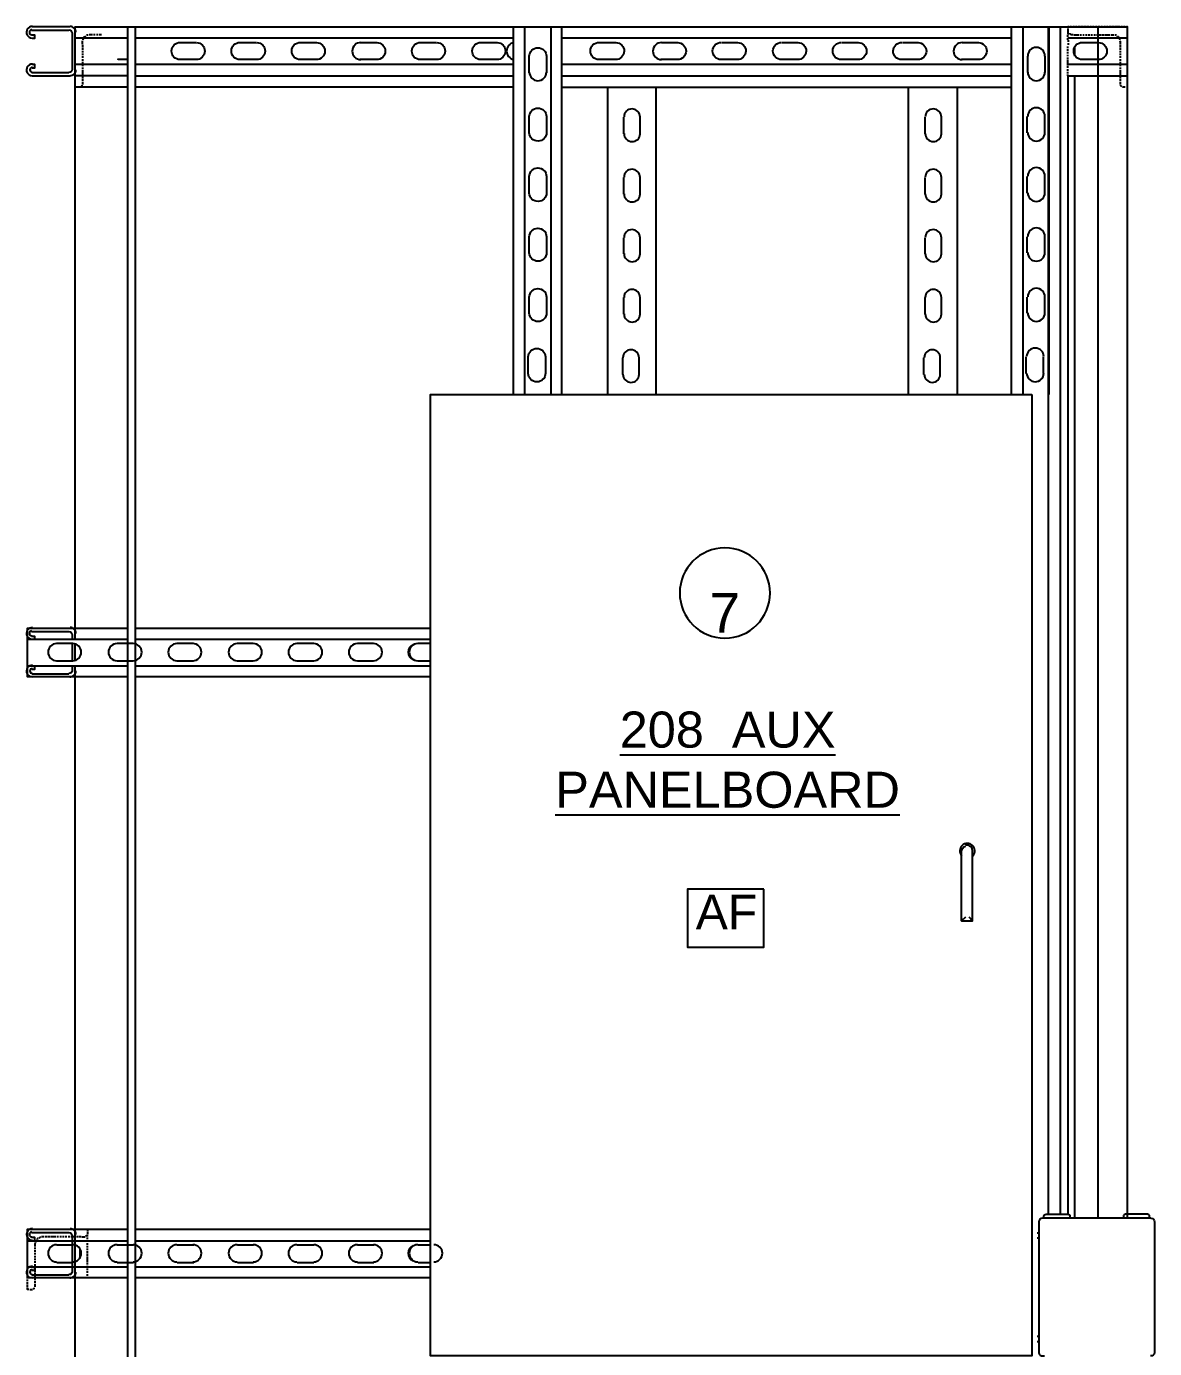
# Model space of a CAD drawing. Header units: feet. Extents: x -159 to 1687, y 0 to 1556.
# Drawn here: x 1392.94 to 1430.44, y 1042.83 to 1086.8 of the extents above; entities that cross this region are included whole.
import ezdxf
from ezdxf.enums import TextEntityAlignment as Align

# ---------------------------------------------------------------- set-up
doc = ezdxf.new("R2010")
doc.units = ezdxf.units.FT
doc.header["$MEASUREMENT"] = 0
for name, color, linetype in [('E-TEXT', 7, 'Continuous'), ('G-ANNO-TEXT', 1, 'Continuous'), ('PDF8_LP_OBJ-Hidden', 7, 'Continuous'), ('PDF8_LP_OBJ-Misc', 7, 'Continuous')]:
    doc.layers.add(name, color=color, linetype=linetype)
doc.styles.add('NEI-A', font='arial.ttf')

# ---------------------------------------------------------------- blocks, each defined once
blk = doc.blocks.new('CIRCTAG')
at = {"color": 0, "linetype": 'ByBlock', "lineweight": -2, "transparency": 16777216}
blk.add_circle((0, 0), 0.125, dxfattribs=at)
at = {"layer": 'E-TEXT', "color": 0, "transparency": 16777216, "style": 'NEI-A'}
blk.add_attdef('TAGNUMBER', text='', height=0.1, dxfattribs=at).set_placement((0, 0), align=Align.MIDDLE_CENTER)

msp = doc.modelspace()

# ---------------------------------------------------------------- linework, layer by layer
at = {"layer": 'PDF8_LP_OBJ-Hidden', "lineweight": 25}
msp.add_line((1394.96619, 1046.72338), (1394.96619, 1046.63133), dxfattribs=at)
for points in [[(1394.56448, 1086.72706), (1394.56448, 1086.78229), (1394.6013, 1086.78229)], [(1394.56448, 1086.63501), (1394.56448, 1086.70865)], [(1394.56448, 1086.54297), (1394.56448, 1086.6166)], [(1394.63812, 1086.78229), (1394.69335, 1086.78229)], [(1394.73017, 1086.78229), (1394.7854, 1086.78229)], [(1394.82221, 1086.78229), (1394.87744, 1086.78229)], [(1394.91426, 1086.78229), (1394.9879, 1086.78229)], [(1395.00631, 1086.78229), (1395.07995, 1086.78229)], [(1395.09836, 1086.78229), (1395.17199, 1086.78229)], [(1395.1904, 1086.78229), (1395.26404, 1086.78229)], [(1395.30086, 1086.78229), (1395.35609, 1086.78229)], [(1395.39291, 1086.78229), (1395.42973, 1086.78229)], [(1427.59099, 1086.78229), (1427.55417, 1086.78229), (1427.55417, 1086.72706)], [(1427.55417, 1086.70865), (1427.55417, 1086.54297)], [(1427.6094, 1086.54297), (1427.57258, 1086.57979), (1427.57258, 1086.5982)], [(1427.68304, 1086.78229), (1427.62781, 1086.78229)], [(1427.77509, 1086.78229), (1427.71986, 1086.78229)], [(1427.86713, 1086.78229), (1427.8119, 1086.78229)], [(1427.97759, 1086.78229), (1427.90395, 1086.78229)], [(1428.06964, 1086.78229), (1427.996, 1086.78229)], [(1428.16168, 1086.78229), (1428.08805, 1086.78229)], [(1428.25373, 1086.78229), (1428.18009, 1086.78229)], [(1428.34578, 1086.78229), (1428.29055, 1086.78229)], [(1428.43782, 1086.78229), (1428.3826, 1086.78229)], [(1428.52987, 1086.78229), (1428.47464, 1086.78229)], [(1428.62192, 1086.78229), (1428.56669, 1086.78229)], [(1428.71397, 1086.78229), (1428.65874, 1086.78229)], [(1428.80601, 1086.78229), (1428.75078, 1086.78229)], [(1428.89806, 1086.78229), (1428.84283, 1086.78229)], [(1429.00852, 1086.78229), (1428.93488, 1086.78229)], [(1429.10056, 1086.78229), (1429.02693, 1086.78229)], [(1429.19261, 1086.78229), (1429.11897, 1086.78229)], [(1429.28466, 1086.78229), (1429.21102, 1086.78229)], [(1429.37671, 1086.78229), (1429.32148, 1086.78229)], [(1429.46875, 1086.78229), (1429.41352, 1086.78229)], [(1429.54239, 1086.72706), (1429.54239, 1086.78229), (1429.50557, 1086.78229)], [(1429.54239, 1086.63501), (1429.54239, 1086.70865)], [(1429.54239, 1086.54297), (1429.54239, 1086.6166)], [(1394.56448, 1086.45092), (1394.56448, 1086.52456)], [(1394.56448, 1086.35887), (1394.56448, 1086.4141)], [(1394.56448, 1086.26683), (1394.56448, 1086.32205)], [(1394.56448, 1086.17478), (1394.56448, 1086.23001)], [(1394.8038, 1086.2116), (1394.8038, 1086.32205)], [(1394.8038, 1086.19319), (1394.8038, 1086.11955)], [(1394.82221, 1086.35887), (1394.84062, 1086.4141)], [(1394.85903, 1086.43251), (1394.85903, 1086.45092), (1394.89585, 1086.46933), (1394.91426, 1086.48774)], [(1394.93267, 1086.50615), (1394.96949, 1086.52456), (1394.9879, 1086.52456)], [(1395.13517, 1086.52456), (1395.02472, 1086.52456)], [(1395.22722, 1086.52456), (1395.17199, 1086.52456)], [(1395.31927, 1086.52456), (1395.26404, 1086.52456)], [(1395.42973, 1086.52456), (1395.35609, 1086.52456)], [(1427.55417, 1086.45092), (1427.55417, 1086.52456)], [(1427.55417, 1086.35887), (1427.55417, 1086.4141)], [(1427.58075, 1086.28523), (1427.58075, 1086.34046)], [(1427.58075, 1086.19319), (1427.58075, 1086.24841)], [(1427.73827, 1086.52456), (1427.66463, 1086.52456), (1427.64622, 1086.54297), (1427.62781, 1086.54297)], [(1427.75668, 1086.52456), (1427.83031, 1086.52456)], [(1427.84872, 1086.52456), (1427.92236, 1086.52456)], [(1427.95918, 1086.52456), (1428.01441, 1086.52456)], [(1428.05123, 1086.52456), (1428.10645, 1086.52456)], [(1428.14327, 1086.52456), (1428.1985, 1086.52456)], [(1428.23532, 1086.52456), (1428.29055, 1086.52456)], [(1428.32737, 1086.52456), (1428.3826, 1086.52456)], [(1428.41942, 1086.52456), (1428.47464, 1086.52456)], [(1428.51146, 1086.52456), (1428.56669, 1086.52456)], [(1428.60351, 1086.52456), (1428.67715, 1086.52456)], [(1428.69556, 1086.52456), (1428.76919, 1086.52456)], [(1428.7876, 1086.52456), (1428.86124, 1086.52456)], [(1428.87965, 1086.52456), (1428.95329, 1086.52456)], [(1428.99011, 1086.52456), (1429.08215, 1086.52456)], [(1429.11897, 1086.52456), (1429.13738, 1086.52456), (1429.1742, 1086.50615)], [(1429.19261, 1086.48774), (1429.21102, 1086.46933), (1429.24784, 1086.43251)], [(1429.26625, 1086.4141), (1429.28466, 1086.35887)], [(1429.28466, 1086.32205), (1429.30307, 1086.28523), (1429.30307, 1086.2116)], [(1429.30307, 1086.19319), (1429.30307, 1086.11955)], [(1429.54239, 1086.45092), (1429.54239, 1086.52456)], [(1429.54239, 1086.35887), (1429.54239, 1086.4141)], [(1429.54239, 1086.26683), (1429.54239, 1086.32205)], [(1429.54239, 1086.17478), (1429.54239, 1086.23001)], [(1394.56448, 1086.08273), (1394.56448, 1086.13796)], [(1394.56448, 1085.99068), (1394.56448, 1086.04591)], [(1394.56448, 1085.89864), (1394.56448, 1085.95387)], [(1394.56448, 1085.80659), (1394.56448, 1085.86182)], [(1394.56448, 1085.69613), (1394.56448, 1085.76977)], [(1394.8038, 1086.10114), (1394.8038, 1086.0275)], [(1394.8038, 1085.99068), (1394.8038, 1085.93546)], [(1394.8038, 1085.89864), (1394.8038, 1085.84341)], [(1394.8038, 1085.80659), (1394.8038, 1085.75136)], [(1394.8038, 1085.71454), (1394.8038, 1085.65931)], [(1427.55417, 1086.08273), (1427.55417, 1086.13796)], [(1427.55417, 1085.99068), (1427.55417, 1086.04591)], [(1427.55417, 1085.89864), (1427.55417, 1085.95387)], [(1427.55417, 1085.80659), (1427.55417, 1085.86182)], [(1427.55417, 1085.69613), (1427.55417, 1085.76977)], [(1429.30307, 1086.10114), (1429.30307, 1086.0275)], [(1429.30307, 1085.99068), (1429.30307, 1085.93546)], [(1429.30307, 1085.89864), (1429.30307, 1085.84341)], [(1429.30307, 1085.80659), (1429.30307, 1085.75136)], [(1429.30307, 1085.71454), (1429.30307, 1085.65931)], [(1429.54239, 1086.08273), (1429.54239, 1086.13796)], [(1429.54239, 1085.99068), (1429.54239, 1086.04591)], [(1429.54239, 1085.89864), (1429.54239, 1085.95387)], [(1429.54239, 1085.80659), (1429.54239, 1085.86182)], [(1429.54239, 1085.69613), (1429.54239, 1085.76977)], [(1394.56448, 1085.60409), (1394.56448, 1085.67772)], [(1394.56448, 1085.51204), (1394.56448, 1085.58568)], [(1394.56448, 1085.41999), (1394.56448, 1085.49363)], [(1394.56448, 1085.32794), (1394.56448, 1085.38317)], [(1394.56448, 1085.2359), (1394.56448, 1085.29113)], [(1394.8038, 1085.6225), (1394.8038, 1085.56727)], [(1394.8038, 1085.53045), (1394.8038, 1085.47522)], [(1394.8038, 1085.4384), (1394.8038, 1085.38317)], [(1394.8038, 1085.34635), (1394.8038, 1085.27272)], [(1427.55417, 1085.60409), (1427.55417, 1085.67772)], [(1427.55417, 1085.51204), (1427.55417, 1085.58568)], [(1427.55417, 1085.41999), (1427.55417, 1085.49363)], [(1427.55417, 1085.32794), (1427.55417, 1085.38317)], [(1427.55417, 1085.2359), (1427.55417, 1085.29113)], [(1429.30307, 1085.6225), (1429.30307, 1085.56727)], [(1429.30307, 1085.53045), (1429.30307, 1085.47522)], [(1429.30307, 1085.4384), (1429.30307, 1085.38317)], [(1429.30307, 1085.34635), (1429.30307, 1085.27272)], [(1429.54239, 1085.60409), (1429.54239, 1085.67772)], [(1429.54239, 1085.51204), (1429.54239, 1085.58568)], [(1429.54239, 1085.41999), (1429.54239, 1085.49363)], [(1429.54239, 1085.32794), (1429.54239, 1085.38317)], [(1429.54239, 1085.2359), (1429.54239, 1085.29113)], [(1394.56448, 1085.14385), (1394.56448, 1085.19908)], [(1394.56448, 1085.0518), (1394.56448, 1085.10703)], [(1394.56448, 1084.95976), (1394.56448, 1085.01498)], [(1394.56448, 1084.86771), (1394.56448, 1084.92294)], [(1394.7854, 1084.8493), (1394.7854, 1084.83089), (1394.76699, 1084.81248), (1394.74858, 1084.79407)], [(1394.8038, 1085.25431), (1394.8038, 1085.18067)], [(1394.8038, 1085.16226), (1394.8038, 1085.08862)], [(1394.8038, 1085.07021), (1394.8038, 1084.99658)], [(1394.8038, 1084.95976), (1394.8038, 1084.86771)], [(1427.55417, 1085.16226), (1427.55417, 1085.19908)], [(1429.30307, 1085.25431), (1429.30307, 1085.18067)], [(1429.30307, 1085.16226), (1429.30307, 1085.08862)], [(1429.30307, 1085.07021), (1429.30307, 1084.99658)], [(1429.30307, 1084.95976), (1429.30307, 1084.86771)], [(1429.3583, 1084.79407), (1429.32148, 1084.83089), (1429.32148, 1084.8493)], [(1429.54239, 1085.14385), (1429.54239, 1085.19908)], [(1429.54239, 1085.0518), (1429.54239, 1085.10703)], [(1429.54239, 1084.95976), (1429.54239, 1085.01498)], [(1429.54239, 1084.86771), (1429.54239, 1084.92294)], [(1394.6013, 1084.77566), (1394.56448, 1084.77566), (1394.56448, 1084.83089)], [(1394.71176, 1084.79407), (1394.71176, 1084.77566), (1394.63812, 1084.77566)], [(1429.46875, 1084.77566), (1429.39511, 1084.77566), (1429.37671, 1084.79407)], [(1429.50557, 1084.77566), (1429.54239, 1084.77566), (1429.54239, 1084.83089)], [(1392.97797, 1046.74179), (1392.97797, 1046.79702), (1393.01479, 1046.79702)], [(1392.97797, 1046.64974), (1392.97797, 1046.72338)], [(1392.97797, 1046.5577), (1392.97797, 1046.61292)], [(1393.05161, 1046.79702), (1393.10683, 1046.79702)], [(1393.14365, 1046.79702), (1393.19888, 1046.79702)], [(1393.2357, 1046.79702), (1393.30934, 1046.79702)], [(1393.32775, 1046.79702), (1393.40138, 1046.79702)], [(1393.41979, 1046.79702), (1393.49343, 1046.79702)], [(1393.51184, 1046.79702), (1393.58548, 1046.79702)], [(1393.6223, 1046.79702), (1393.67753, 1046.79702)], [(1393.71434, 1046.79702), (1393.76957, 1046.79702)], [(1393.80639, 1046.79702), (1393.86162, 1046.79702)], [(1393.89844, 1046.79702), (1393.95367, 1046.79702)], [(1393.99049, 1046.79702), (1394.04571, 1046.79702)], [(1394.08253, 1046.79702), (1394.13776, 1046.79702)], [(1394.17458, 1046.79702), (1394.22981, 1046.79702)], [(1394.26663, 1046.79702), (1394.34027, 1046.79702)], [(1394.35867, 1046.79702), (1394.43231, 1046.79702)], [(1394.45072, 1046.79702), (1394.52436, 1046.79702)], [(1394.54277, 1046.79702), (1394.61641, 1046.79702)], [(1394.65323, 1046.79702), (1394.70845, 1046.79702)], [(1394.74527, 1046.79702), (1394.8005, 1046.79702)], [(1394.83732, 1046.79702), (1394.89255, 1046.79702)], [(1394.91096, 1046.5577), (1394.92937, 1046.5761), (1394.94778, 1046.59451)], [(1394.92937, 1046.79702), (1394.96619, 1046.79702), (1394.96619, 1046.74179)], [(1394.96619, 1046.5577), (1394.96619, 1046.61292)], [(1392.97797, 1046.46565), (1392.97797, 1046.52088)], [(1392.97797, 1046.3736), (1392.97797, 1046.42883)], [(1392.97797, 1046.28155), (1392.97797, 1046.33678)], [(1392.97797, 1046.18951), (1392.97797, 1046.24474)], [(1392.97797, 1046.09746), (1392.97797, 1046.15269)], [(1393.2357, 1046.33678), (1393.21729, 1046.29996), (1393.21729, 1046.22633)], [(1393.21729, 1046.18951), (1393.21729, 1046.13428)], [(1393.25411, 1046.42883), (1393.25411, 1046.41042), (1393.2357, 1046.3736), (1393.2357, 1046.35519)], [(1393.32775, 1046.48406), (1393.30934, 1046.48406), (1393.29093, 1046.44724), (1393.27252, 1046.44724)], [(1393.40138, 1046.53929), (1393.38297, 1046.52088), (1393.34616, 1046.50247)], [(1393.53025, 1046.53929), (1393.4382, 1046.53929)], [(1393.64071, 1046.53929), (1393.56707, 1046.53929)], [(1393.73275, 1046.53929), (1393.65912, 1046.53929)], [(1393.8248, 1046.53929), (1393.75116, 1046.53929)], [(1393.91685, 1046.53929), (1393.84321, 1046.53929)], [(1394.0089, 1046.53929), (1393.95367, 1046.53929)], [(1394.10094, 1046.53929), (1394.04571, 1046.53929)], [(1394.19299, 1046.53929), (1394.13776, 1046.53929)], [(1394.28504, 1046.53929), (1394.22981, 1046.53929)], [(1394.37708, 1046.53929), (1394.32186, 1046.53929)], [(1394.46913, 1046.53929), (1394.4139, 1046.53929)], [(1394.56118, 1046.53929), (1394.50595, 1046.53929)], [(1394.67163, 1046.53929), (1394.598, 1046.53929)], [(1394.76368, 1046.53929), (1394.69004, 1046.53929)], [(1394.78209, 1046.53929), (1394.89255, 1046.53929)], [(1394.96619, 1046.46565), (1394.96619, 1046.52088)], [(1394.96619, 1046.3736), (1394.96619, 1046.42883)], [(1394.96619, 1046.28155), (1394.96619, 1046.33678)], [(1394.96619, 1046.18951), (1394.96619, 1046.24474)], [(1394.96619, 1046.09746), (1394.96619, 1046.15269)], [(1392.97797, 1045.987), (1392.97797, 1046.06064)], [(1392.97797, 1045.89496), (1392.97797, 1045.96859)], [(1392.97797, 1045.80291), (1392.97797, 1045.87655)], [(1392.97797, 1045.71086), (1392.97797, 1045.7845)], [(1393.21729, 1046.09746), (1393.21729, 1046.04223)], [(1393.21729, 1046.00541), (1393.21729, 1045.95018)], [(1393.21729, 1045.91337), (1393.21729, 1045.85814)], [(1393.21729, 1045.82132), (1393.21729, 1045.76609)], [(1393.21729, 1045.72927), (1393.21729, 1045.67404)], [(1394.96619, 1045.987), (1394.96619, 1046.06064)], [(1394.96619, 1045.89496), (1394.96619, 1045.96859)], [(1394.96619, 1045.80291), (1394.96619, 1045.87655)], [(1394.96619, 1045.71086), (1394.96619, 1045.7845)], [(1392.97797, 1045.61881), (1392.97797, 1045.69245)], [(1392.97797, 1045.52677), (1392.97797, 1045.582)], [(1392.97797, 1045.43472), (1392.97797, 1045.48995)], [(1392.97797, 1045.34267), (1392.97797, 1045.3979)], [(1392.97797, 1045.25063), (1392.97797, 1045.30585)], [(1393.21729, 1045.63722), (1393.21729, 1045.56359)], [(1393.21729, 1045.54518), (1393.21729, 1045.47154)], [(1393.21729, 1045.45313), (1393.21729, 1045.37949)], [(1393.21729, 1045.36108), (1393.21729, 1045.28745)], [(1394.96619, 1045.61881), (1394.96619, 1045.69245)], [(1394.96619, 1045.52677), (1394.96619, 1045.582)], [(1394.96619, 1045.43472), (1394.96619, 1045.48995)], [(1394.96619, 1045.34267), (1394.96619, 1045.3979)], [(1394.96619, 1045.25063), (1394.96619, 1045.30585)], [(1392.97797, 1045.15858), (1392.97797, 1045.21381)], [(1392.97797, 1045.06653), (1392.97797, 1045.12176)], [(1392.97797, 1044.95608), (1392.97797, 1045.02971)], [(1392.97797, 1044.86403), (1392.97797, 1044.93767)], [(1393.01479, 1044.79039), (1392.97797, 1044.79039), (1392.97797, 1044.84562)], [(1393.16206, 1044.8088), (1393.18047, 1044.82721), (1393.19888, 1044.82721), (1393.19888, 1044.84562)], [(1393.21729, 1045.25063), (1393.21729, 1045.1954)], [(1393.21729, 1045.15858), (1393.21729, 1045.10335)], [(1393.21729, 1045.06653), (1393.21729, 1045.0113)], [(1393.21729, 1044.97448), (1393.21729, 1044.88244)], [(1394.96619, 1045.17699), (1394.96619, 1045.21381)], [(1393.05161, 1044.79039), (1393.14365, 1044.79039)]]:
    msp.add_lwpolyline(points, dxfattribs=at)
at = {"layer": 'PDF8_LP_OBJ-Misc', "lineweight": 25}
for p, q in [((1396.31338, 1086.4141), (1394.56448, 1086.4141)), ((1396.31338, 1085.53045), (1394.56448, 1085.53045)), ((1396.31338, 1085.16226), (1394.56448, 1085.16226)), ((1427.55417, 1085.16226), (1427.55417, 1047.29472))]:
    msp.add_line(p, q, dxfattribs=at)
for points in [[(1393.13775, 1086.8007, 1.00000002), (1393.12855, 1086.4141), (1393.22059, 1086.4141), (1393.22059, 1086.50615), (1393.11014, 1086.50615)], [(1394.35277, 1086.69024, -0.41421409), (1394.45403, 1086.57979), (1394.45403, 1085.36476, -0.41421409), (1394.35277, 1085.27272)], [(1398.58798, 1086.26682, -0.99636306), (1398.57774, 1085.69613), (1398.04386, 1085.69613, -0.99636306), (1398.05203, 1086.26682)], [(1400.59461, 1086.26682, -0.99636306), (1400.58436, 1085.69613), (1400.03208, 1085.69613, -0.99636306), (1400.04025, 1086.26682)], [(1402.58283, 1086.26682, -0.99636306), (1402.57258, 1085.69613), (1402.03871, 1085.69613, -0.99636306), (1402.04687, 1086.26682)], [(1404.58945, 1086.26682, -0.99636306), (1404.57921, 1085.69613), (1404.02693, 1085.69613)], [(1406.57767, 1086.26682, -0.99636306), (1406.56743, 1085.69613), (1406.03355, 1085.69613, -0.99636306), (1406.04172, 1086.26682)], [(1408.5843, 1086.26682, -0.99636306), (1408.57405, 1085.69613), (1408.04018, 1085.69613, -0.99636306), (1408.04835, 1086.26682)], [(1412.52966, 1086.26682, -0.99636306), (1412.51942, 1085.69613), (1411.96714, 1085.69613, -0.99636306), (1411.9753, 1086.26682)], [(1414.58577, 1086.26682, -0.99636306), (1414.57553, 1085.69613), (1414.02324, 1085.69613)], [(1416.57399, 1086.26682, -0.99636306), (1416.56375, 1085.69613), (1416.02987, 1085.69613, -0.99636306), (1416.03804, 1086.26682)], [(1418.58062, 1086.26682, -0.99636306), (1418.57037, 1085.69613), (1418.0365, 1085.69613, -0.99636306), (1418.04466, 1086.26682)], [(1420.58724, 1086.26682, -0.99636306), (1420.577, 1085.69613), (1420.02472, 1085.69613, -0.99636306), (1420.03288, 1086.26682)], [(1422.57546, 1086.26682, -0.99636306), (1422.56522, 1085.69613), (1422.03134, 1085.69613, -0.99636306), (1422.03951, 1086.26682)], [(1424.58209, 1086.26682, -0.99636306), (1424.57185, 1085.69613), (1424.01956, 1085.69613)], [(1428.57693, 1086.26682, -0.99636306), (1428.56669, 1085.69613), (1428.03282, 1085.69613, -0.99636306), (1428.04098, 1086.26682)], [(1409.65643, 1085.25431), (1409.65643, 1085.80659, -0.99636306), (1410.22712, 1085.80659), (1410.22712, 1085.25431)], [(1393.13775, 1085.54886, 1.00000002), (1393.12855, 1085.16226), (1394.38039, 1085.16226, 0.41421357), (1394.58289, 1085.35556)], [(1396.31338, 1085.69613), (1396.03724, 1085.69613, -0.06918617), (1395.9676, 1085.70724)], [(1412.80444, 1083.23847, 0.41421362), (1413.07138, 1082.97154, 0.41421362), (1413.33831, 1083.22927), (1413.33831, 1083.78155, 0.41421362), (1413.07138, 1084.05769, 0.41421362), (1412.80444, 1083.79076)], [(1422.81917, 1083.23847, 0.41421362), (1423.0861, 1082.97154, 0.41421362), (1423.35304, 1083.22927), (1423.35304, 1083.78155, 0.41421362), (1423.0861, 1084.05769, 0.41421362), (1422.81917, 1083.79076)], [(1412.80444, 1081.23185, 0.41421362), (1413.07138, 1080.96491, 0.41421362), (1413.33831, 1081.22264), (1413.33831, 1081.77493, 0.41421362), (1413.07138, 1082.05107, 0.41421362), (1412.80444, 1081.78413)], [(1422.81917, 1081.23185, 0.41421362), (1423.0861, 1080.96491, 0.41421362), (1423.35304, 1081.22264), (1423.35304, 1081.77493, 0.41421362), (1423.0861, 1082.05107, 0.41421362), (1422.81917, 1081.78413)], [(1412.80444, 1079.24363, 0.41421362), (1413.07138, 1078.97669, 0.41421362), (1413.33831, 1079.23443), (1413.33831, 1079.7683, 0.41421362), (1413.07138, 1080.04444, 0.41421362), (1412.80444, 1079.7775)], [(1422.81917, 1079.24363, 0.41421362), (1423.0861, 1078.97669, 0.41421362), (1423.35304, 1079.23443), (1423.35304, 1079.7683, 0.41421362), (1423.0861, 1080.04444, 0.41421362), (1422.81917, 1079.7775)], [(1412.80444, 1077.237, 0.41421362), (1413.07138, 1076.97007, 0.41421362), (1413.33831, 1077.2278), (1413.33831, 1077.78008, 0.41421362), (1413.07138, 1078.05622, 0.41421362), (1412.80444, 1077.78929)], [(1422.81917, 1077.237, 0.41421362), (1423.0861, 1076.97007, 0.41421362), (1423.35304, 1077.2278), (1423.35304, 1077.78008, 0.41421362), (1423.0861, 1078.05622, 0.41421362), (1422.81917, 1077.78929)], [(1412.76877, 1075.23038, 0.41421362), (1413.03571, 1074.96344, 0.41421362), (1413.30264, 1075.22117), (1413.30264, 1075.77345, 0.41421362), (1413.03571, 1076.04959, 0.41421362), (1412.76877, 1075.78266)], [(1422.7835, 1075.23038, 0.41421362), (1423.05043, 1074.96344, 0.41421362), (1423.31737, 1075.22117), (1423.31737, 1075.77345, 0.41421362), (1423.05043, 1076.04959, 0.41421362), (1422.7835, 1075.78266)], [(1393.13775, 1066.80806, 1.00000002), (1393.12855, 1066.42147)], [(1393.11014, 1066.6792), (1394.35277, 1066.6792, -0.41421409), (1394.45403, 1066.56874), (1394.45403, 1066.42147)], [(1393.13775, 1065.55622, 1.00000002), (1393.12855, 1065.16962)], [(1394.45403, 1065.53781), (1394.45403, 1065.37213, -0.41421409), (1394.35277, 1065.28008)], [(1394.38039, 1065.16962, 0.41421357), (1394.58289, 1065.36292)], [(1430.32074, 1047.16521), (1426.71589, 1047.16521, 0.41421346), (1426.59623, 1047.03634), (1426.59623, 1042.69172, 0.41421346), (1426.7251, 1042.58126), (1426.78033, 1042.58126)], [(1426.76192, 1047.16521), (1426.76192, 1047.22964, -0.41421429), (1426.83555, 1047.29407), (1427.56273, 1047.29407, -0.41421429), (1427.62716, 1047.22043), (1427.62716, 1047.16521)], [(1430.27472, 1047.16521), (1430.27472, 1047.22964, 0.41421429), (1430.20108, 1047.29407), (1429.47391, 1047.29407, 0.41421429), (1429.40947, 1047.22043), (1429.40947, 1047.16521)], [(1430.32074, 1047.16521, -0.41421346), (1430.4404, 1047.03634), (1430.4404, 1042.69172, -0.41421346), (1430.31154, 1042.58126)], [(1393.11014, 1046.68656), (1394.35277, 1046.68656, -0.41421409), (1394.45403, 1046.5761), (1394.45403, 1045.37949, -0.41421409), (1394.35277, 1045.28745)], [(1393.13775, 1045.56359, 1.00000002), (1393.12855, 1045.17699)], [(1394.38039, 1045.17699, 0.41421357), (1394.58289, 1045.37029)]]:
    msp.add_lwpolyline(points, format="xyb", dxfattribs=at)
for points in [[(1393.11014, 1086.67183), (1394.34357, 1086.67183)], [(1394.38039, 1086.78229), (1393.12855, 1086.78229)], [(1396.5527, 1086.78573), (1396.5527, 1010.80659), (1394.56448, 1010.80659), (1394.56448, 1065.53781)], [(1394.56448, 1066.42147), (1394.56448, 1086.78229), (1429.54239, 1086.78229)], [(1396.31338, 1010.80659), (1396.31338, 1086.78573)], [(1409.12255, 1086.78229), (1409.12255, 1074.55843)], [(1409.49074, 1086.78229), (1409.49074, 1074.55843)], [(1410.37439, 1086.78229), (1410.37439, 1074.55843)], [(1410.74258, 1074.55843), (1410.74258, 1086.78229)], [(1425.67263, 1086.78229), (1425.67263, 1074.55843)], [(1426.05922, 1086.78229), (1426.05922, 1074.55843)], [(1426.92068, 1047.29504), (1426.92068, 1086.78229)], [(1426.92447, 1086.78229), (1426.92447, 1074.55843)], [(1427.31107, 1047.29407), (1427.31107, 1086.78229)], [(1428.55912, 1086.78229), (1428.55912, 1047.16521)], [(1429.54239, 1047.16521), (1429.54239, 1086.78229)], [(1409.12255, 1086.4141), (1396.5527, 1086.4141)], [(1398.05203, 1086.26682), (1398.5859, 1086.26682)], [(1400.04025, 1086.26682), (1400.59253, 1086.26682)], [(1402.04687, 1086.26682), (1402.58075, 1086.26682)], [(1404.03509, 1086.26682), (1404.58737, 1086.26682)], [(1406.04172, 1086.26682), (1406.57559, 1086.26682)], [(1408.04835, 1086.26682), (1408.58222, 1086.26682)], [(1425.67263, 1086.4141), (1410.76062, 1086.4141)], [(1411.9753, 1086.26682), (1412.52758, 1086.26682)], [(1414.04982, 1086.26682), (1414.6021, 1086.26682)], [(1416.05645, 1086.26682), (1416.59032, 1086.26682)], [(1418.06307, 1086.26682), (1418.59695, 1086.26682)], [(1420.05129, 1086.26682), (1420.60357, 1086.26682)], [(1422.05792, 1086.26682), (1422.59179, 1086.26682)], [(1424.04614, 1086.26682), (1424.59842, 1086.26682)], [(1429.54239, 1086.4141), (1427.55417, 1086.4141)], [(1428.05939, 1086.26682), (1428.59327, 1086.26682)], [(1426.22491, 1085.26455), (1426.22491, 1085.81683)], [(1426.7956, 1085.81683), (1426.7956, 1085.26455)], [(1427.79349, 1085.80659), (1427.79349, 1086.13796)], [(1393.12855, 1085.41999), (1393.22059, 1085.41999), (1393.22059, 1085.53045), (1393.12855, 1085.53045)], [(1409.12255, 1085.53045), (1396.5527, 1085.53045)], [(1425.67263, 1085.53045), (1410.76062, 1085.53045)], [(1429.54239, 1085.53045), (1427.55417, 1085.53045)], [(1394.34357, 1085.25431), (1393.12855, 1085.25431)], [(1396.5527, 1085.16226), (1409.12255, 1085.16226)], [(1410.76062, 1085.16226), (1425.67263, 1085.16226)], [(1427.55417, 1085.16226), (1429.54239, 1085.16226)], [(1427.79349, 1047.16521), (1427.79349, 1085.16226)], [(1396.31338, 1084.77566), (1394.59062, 1084.77566)], [(1409.12255, 1084.77566), (1396.5527, 1084.77566)], [(1410.76062, 1084.77566), (1425.67263, 1084.77566)], [(1412.25216, 1084.77566), (1412.25216, 1074.55843)], [(1413.87219, 1074.55843), (1413.87219, 1084.77566)], [(1422.24847, 1084.77566), (1422.24847, 1074.55843)], [(1423.88691, 1074.55843), (1423.88691, 1084.77566)], [(1412.78603, 1083.78155), (1412.78603, 1083.22927)], [(1422.80076, 1083.78155), (1422.80076, 1083.22927)], [(1426.2065, 1083.26609), (1426.2065, 1083.79996)], [(1426.77719, 1083.79996), (1426.77719, 1083.26609)], [(1412.78603, 1081.77493), (1412.78603, 1081.22264)], [(1422.80076, 1081.77493), (1422.80076, 1081.22264)], [(1426.2065, 1081.25946), (1426.2065, 1081.81174)], [(1426.77719, 1081.81174), (1426.77719, 1081.25946)], [(1412.78603, 1079.7683), (1412.78603, 1079.23443)], [(1422.80076, 1079.7683), (1422.80076, 1079.23443)], [(1426.2065, 1079.27124), (1426.2065, 1079.80512)], [(1426.77719, 1079.80512), (1426.77719, 1079.27124)], [(1412.78603, 1077.78008), (1412.78603, 1077.2278)], [(1422.80076, 1077.78008), (1422.80076, 1077.2278)], [(1426.2065, 1077.26462), (1426.2065, 1077.79849)], [(1426.77719, 1077.79849), (1426.77719, 1077.26462)], [(1412.75036, 1075.77345), (1412.75036, 1075.22117)], [(1422.76509, 1075.77345), (1422.76509, 1075.22117)], [(1426.17083, 1075.25799), (1426.17083, 1075.81027)], [(1426.74152, 1075.81027), (1426.74152, 1075.25799)], [(1396.31338, 1065.16962), (1392.97797, 1065.16962), (1392.97797, 1066.78965), (1396.31338, 1066.78965)], [(1392.97797, 1066.42147), (1396.31338, 1066.42147)], [(1393.22059, 1066.42147), (1393.22059, 1066.51351), (1393.11014, 1066.51351)], [(1396.5527, 1066.78965), (1406.36806, 1066.78965)], [(1396.5527, 1066.42147), (1406.36806, 1066.42147)], [(1394.4773, 1066.27419), (1393.94342, 1066.27419)], [(1394.45403, 1066.25578), (1394.45403, 1065.68509)], [(1394.56448, 1065.71681), (1394.56448, 1066.26088)], [(1396.48392, 1066.27419), (1395.95005, 1066.27419)], [(1398.49055, 1066.27419), (1397.93827, 1066.27419)], [(1400.47877, 1066.27419), (1399.9449, 1066.27419)], [(1402.4854, 1066.27419), (1401.93311, 1066.27419)], [(1404.47361, 1066.27419), (1403.93974, 1066.27419)], [(1406.36806, 1066.27419), (1405.94637, 1066.27419)], [(1392.97797, 1065.53781), (1396.31338, 1065.53781)], [(1393.12855, 1065.42736), (1393.22059, 1065.42736), (1393.22059, 1065.53781)], [(1393.94342, 1065.7035), (1394.4773, 1065.7035)], [(1395.95005, 1065.7035), (1396.48392, 1065.7035)], [(1396.5527, 1065.53781), (1406.36806, 1065.53781)], [(1397.93827, 1065.7035), (1398.49055, 1065.7035)], [(1399.9449, 1065.7035), (1400.47877, 1065.7035)], [(1401.93311, 1065.7035), (1402.4854, 1065.7035)], [(1403.93974, 1065.7035), (1404.47361, 1065.7035)], [(1405.94637, 1065.7035), (1406.36806, 1065.7035)], [(1394.34357, 1065.26167), (1393.12855, 1065.26167)], [(1406.36806, 1065.16962), (1396.5527, 1065.16962)], [(1424.15156, 1057.17993), (1424.0227, 1057.05107), (1424.0227, 1059.37066), (1424.05952, 1059.4627), (1424.09633, 1059.51793), (1424.15156, 1059.53634)], [(1424.39088, 1057.05107), (1424.39088, 1059.37066), (1424.37248, 1059.4627), (1424.33566, 1059.51793), (1424.28043, 1059.53634)], [(1424.0227, 1057.05107), (1424.39088, 1057.05107), (1424.28043, 1057.17993)], [(1396.31338, 1045.17699), (1392.97797, 1045.17699), (1392.97797, 1046.79702), (1396.31338, 1046.79702)], [(1396.5527, 1046.79702), (1406.36806, 1046.79702)], [(1426.59623, 1046.66815), (1426.541, 1046.66815)], [(1392.97797, 1046.41042), (1396.31338, 1046.41042)], [(1393.22059, 1046.41042), (1393.22059, 1046.52088), (1393.11014, 1046.52088)], [(1394.48754, 1046.26314), (1393.95367, 1046.26314)], [(1396.49417, 1046.26314), (1395.96029, 1046.26314)], [(1396.5527, 1046.41042), (1406.36806, 1046.41042)], [(1398.5008, 1046.26314), (1397.94851, 1046.26314)], [(1400.48901, 1046.26314), (1399.95514, 1046.26314)], [(1402.49564, 1046.26314), (1401.94336, 1046.26314)], [(1404.48386, 1046.26314), (1403.94998, 1046.26314)], [(1406.36806, 1046.26314), (1405.95661, 1046.26314)], [(1426.59623, 1046.50247), (1426.541, 1046.50247)], [(1394.72686, 1045.82132), (1394.72686, 1046.13428)], [(1392.97797, 1045.54518), (1396.31338, 1045.54518)], [(1393.12855, 1045.43472), (1393.22059, 1045.43472), (1393.22059, 1045.54518)], [(1394.34357, 1045.26904), (1393.12855, 1045.26904)], [(1393.95367, 1045.69245), (1394.48754, 1045.69245)], [(1395.96029, 1045.69245), (1396.49417, 1045.69245)], [(1396.5527, 1045.54518), (1406.36806, 1045.54518)], [(1397.94851, 1045.69245), (1398.5008, 1045.69245)], [(1399.95514, 1045.69245), (1400.48901, 1045.69245)], [(1401.94336, 1045.69245), (1402.49564, 1045.69245)], [(1403.94998, 1045.69245), (1404.48386, 1045.69245)], [(1405.95661, 1045.69245), (1406.36806, 1045.69245)], [(1406.36806, 1045.17699), (1396.5527, 1045.17699)], [(1426.541, 1043.244), (1426.59623, 1043.244)], [(1426.541, 1043.0599), (1426.59623, 1043.0599)]]:
    msp.add_lwpolyline(points, dxfattribs=at)
for points in [[(1410.22712, 1083.79996), (1410.22712, 1083.27425, -0.99636306), (1409.65643, 1083.26609), (1409.65643, 1083.79996, -0.99636306)], [(1410.22712, 1081.81174), (1410.22712, 1081.26763, -0.99636306), (1409.65643, 1081.25946), (1409.65643, 1081.81174, -0.99636306)], [(1410.22712, 1079.80512), (1410.22712, 1079.27941, -0.99636306), (1409.65643, 1079.27124), (1409.65643, 1079.80512, -0.99636306)], [(1410.22712, 1077.79849), (1410.22712, 1077.27278, -0.99636306), (1409.65643, 1077.26462), (1409.65643, 1077.79849, -0.99636306)], [(1410.19145, 1075.81027), (1410.19145, 1075.26615, -0.99636306), (1409.62076, 1075.25799), (1409.62076, 1075.81027, -0.99636306)]]:
    msp.add_lwpolyline(points, format="xyb", close=True, dxfattribs=at)
msp.add_lwpolyline([(1426.36069, 1074.55843), (1426.36069, 1042.58126), (1406.36806, 1042.58126), (1406.36806, 1074.55843)], close=True, dxfattribs=at)
for centre, radius, start, end in [((1393.11934, 1086.6074), 0.08284, 90.000022, 269.999978), ((1394.38959, 1086.6074), 0.1933, 359.999999, 90.000001), ((1404.05454, 1085.98148), 0.28535, 90.208761, 269.791239), ((1409.18699, 1085.98148), 0.28535, 99.464734, 260.535266), ((1414.05086, 1085.98148), 0.28535, 90.208761, 269.791239), ((1424.04718, 1085.98148), 0.28535, 90.208761, 269.791239), ((1426.51026, 1085.81579), 0.28535, 0.208761, 179.791239), ((1393.13775, 1085.35556), 0.08284, 90.000022, 269.999978), ((1409.94177, 1085.28192), 0.28535, 180.208761, 359.791239), ((1426.51026, 1085.28192), 0.28535, 180.208761, 359.791239), ((1426.51026, 1083.80917), 0.28535, 0.208761, 179.791239), ((1426.51026, 1083.27529), 0.28535, 180.208761, 359.791239), ((1426.51026, 1081.82095), 0.28535, 0.208761, 179.791239), ((1426.51026, 1081.26867), 0.28535, 180.208761, 359.791239), ((1426.51026, 1079.81432), 0.28535, 0.208761, 179.791239), ((1426.51026, 1079.28045), 0.28535, 180.208761, 359.791239), ((1426.51026, 1077.80769), 0.28535, 0.208761, 179.791239), ((1426.51026, 1077.27382), 0.28535, 180.208761, 359.791239), ((1426.47459, 1075.81948), 0.28535, 0.208761, 179.791239), ((1426.47459, 1075.26719), 0.28535, 180.208761, 359.791239), ((1394.38959, 1066.61476), 0.1933, 359.999999, 90.000001), ((1393.11934, 1066.61476), 0.08284, 90.000022, 269.999978), ((1393.94446, 1065.98884), 0.28535, 90.208761, 269.791239), ((1394.47834, 1065.98884), 0.28535, 270.208761, 89.791239), ((1395.95109, 1065.98884), 0.28535, 90.208761, 269.791239), ((1396.48496, 1065.98884), 0.28535, 270.208761, 89.791239), ((1397.93931, 1065.98884), 0.28535, 90.208761, 269.791239), ((1398.47318, 1065.98884), 0.28535, 270.208761, 89.791239), ((1399.94594, 1065.98884), 0.28535, 90.208761, 269.791239), ((1400.47981, 1065.98884), 0.28535, 270.208761, 89.791239), ((1401.93415, 1065.98884), 0.28535, 90.208761, 269.791239), ((1402.48644, 1065.98884), 0.28535, 270.208761, 89.791239), ((1403.94078, 1065.98884), 0.28535, 90.208761, 269.791239), ((1404.47465, 1065.98884), 0.28535, 270.208761, 89.791239), ((1405.91751, 1065.98884), 0.28535, 114.647818, 245.352182), ((1405.94741, 1065.98884), 0.28535, 90.208761, 269.791239), ((1393.13775, 1065.36292), 0.08284, 90.000022, 269.999978), ((1424.216, 1059.37986), 0.24853, 318.592553, 221.407447), ((1424.216, 1059.37986), 0.1933, 70.526716, 109.473284), ((1393.13775, 1046.62213), 0.1933, 89.999999, 270.000001), ((1393.11934, 1046.62213), 0.08284, 90.000022, 269.999978), ((1394.38959, 1046.62213), 0.1933, 359.999999, 90.000001), ((1393.94446, 1045.99621), 0.28535, 90.208761, 269.791239), ((1394.47834, 1045.99621), 0.28535, 270.208761, 89.791239), ((1395.95109, 1045.99621), 0.28535, 90.208761, 269.791239), ((1396.48496, 1045.99621), 0.28535, 270.208761, 89.791239), ((1397.93931, 1045.99621), 0.28535, 90.208761, 269.791239), ((1398.47318, 1045.99621), 0.28535, 270.208761, 89.791239), ((1399.94594, 1045.99621), 0.28535, 90.208761, 269.791239), ((1400.47981, 1045.99621), 0.28535, 270.208761, 89.791239), ((1401.93415, 1045.99621), 0.28535, 90.208761, 269.791239), ((1402.48644, 1045.99621), 0.28535, 270.208761, 89.791239), ((1403.94078, 1045.99621), 0.28535, 90.208761, 269.791239), ((1404.47465, 1045.99621), 0.28535, 270.208761, 89.791239), ((1405.91751, 1045.99621), 0.28535, 114.647818, 245.352182), ((1405.94741, 1045.99621), 0.28535, 90.208761, 269.791239), ((1406.48128, 1045.99621), 0.28535, 270.208761, 89.791239), ((1393.13775, 1045.37029), 0.08284, 90.000022, 269.999978)]:
    msp.add_arc(centre, radius, start, end, dxfattribs=at)

# ---------------------------------------------------------------- block references
at = {"layer": 'G-ANNO-TEXT'}
ref = msp.add_blockref('CIRCTAG', (1416.15765, 1067.9559), dxfattribs=dict(at, xscale=-12.0008404780253, yscale=12.0008404780253, zscale=12.0008404780253))
ref.add_attrib('TAGNUMBER', '7', dxfattribs={"layer": 'E-TEXT', "color": 0, "transparency": 16777216, "height": 1.31289, "style": 'NEI-A'}).set_placement((1416.15407, 1067.9559), align=Align.TOP_CENTER)

# ---------------------------------------------------------------- next in the draw order: texts
at = {"layer": 'G-ANNO-TEXT', "linetype": 'Continuous', "attachment_point": 5, "style": 'NEI-A', "bg_fill": 3, "box_fill_scale": 1.5, "bg_fill_color": 256, "bg_fill_transparency": 0}
for s, width, gutter_width, insert, char_height in [('{\\L208  AUX PANELBOARD}', 7.3675604, 0.1026, (1416.24943, 1062.40553), 1.2), ('AF', 2.168867, 0.20872, (1416.21109, 1057.3474), 1.144976)]:
    msp.add_mtext_dynamic_manual_height_columns(s, width=width, gutter_width=gutter_width, heights=[0], dxfattribs=dict(at, insert=insert, char_height=char_height))

# ---------------------------------------------------------------- next in the draw order: linework, layer by layer
at = {"layer": 'G-ANNO-TEXT'}
msp.add_lwpolyline([(1417.44791, 1058.10393), (1414.91273, 1058.10393), (1414.91273, 1056.17243), (1417.44791, 1056.17243)], close=True, dxfattribs=at)

doc.saveas('drawing.dxf')
